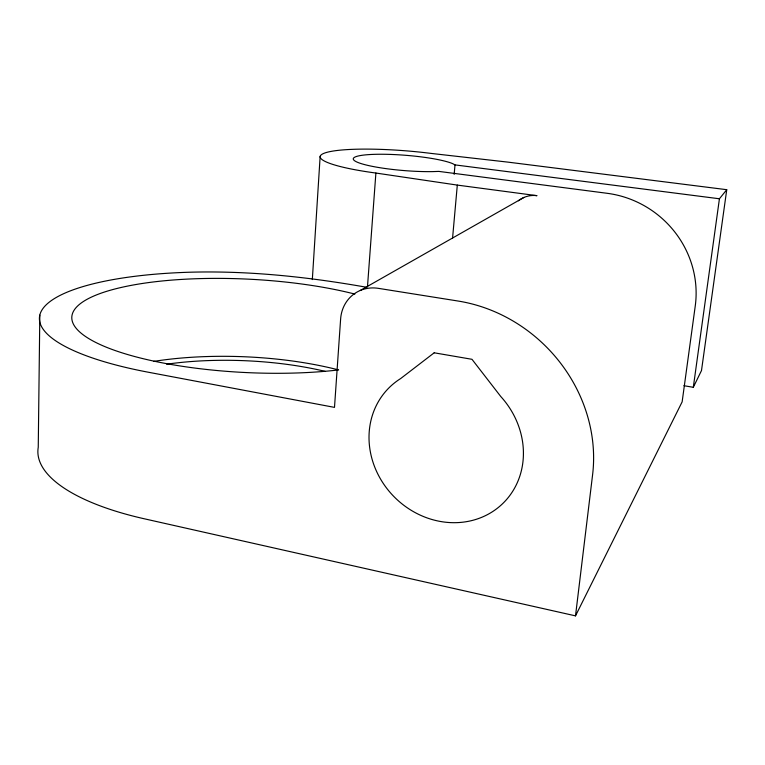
<?xml version="1.0" encoding="UTF-8"?>
<svg xmlns="http://www.w3.org/2000/svg" width="765" height="765" viewBox="0 0 765 765"><rect width="100%" height="100%" fill="white"/><g stroke="black" fill="none" stroke-linecap="round" stroke-linejoin="round"><path stroke-width="1.15" d="M39.818 315.132L38.25 447.276A201.424 72.015 2.2 0 0 143.963 518.708L575.51 615.863L682.141 401.855L695.251 306.01A99.488 95.596 36.4 0 0 607.142 193.296L438.823 171.398L432.608 171.618A51.915 7.688 4.6 0 1 359.827 163.174A51.915 7.688 4.6 0 1 382.299 154.253A51.915 7.688 4.6 0 1 452.679 163.653L455.003 164.896L719.425 198.776L726.75 189.691L508.142 162.151L431.087 153.411A85.164 12.623 4.6 0 0 324.695 153.038A85.164 12.623 4.6 0 0 375.892 173.043L457.307 185.092L537.001 195.668A25.972 25.102 56.9 0 0 518.383 200.793M312.33 279.579L320.153 156.28M367.468 286.942L375.892 173.043M454.161 174.391L455.003 164.896M452.574 238.087L457.307 185.092M575.51 615.863L592.598 474.74A151.059 136.371 45.4 0 0 458.034 301.028L378.388 288.348A37.667 34.368 56.9 0 0 340.626 318.957L334.496 407.382L148.792 372.316A206.569 55.214 2.8 0 1 40.535 312.818A206.569 55.214 2.8 0 1 188.257 272.264C247.908 270.475 307.396 276.806 366.072 287.171M683.891 385.703L693.31 387.3L719.425 198.776M726.75 189.691L701.495 370.547L693.31 387.3M360.334 290.432L524.006 197.418M153.526 361.424A172.307 56.352 2.4 0 1 337.977 369.772M338.646 369.916A175.223 46.703 2.9 0 1 109.634 348.515A175.223 46.703 2.9 0 1 122.783 287.105A175.223 46.703 2.9 0 1 354.874 294.076M166.607 364.216A156.997 51.284 2.4 0 1 325.192 371.379M434.195 352.799L400.669 378.551A81.138 73.201 45.5 0 0 386.325 487.745A81.138 73.201 45.5 0 0 497.967 507.759A81.138 73.201 45.5 0 0 500.75 396.49L471.976 359.301L434.195 352.799"/></g></svg>
